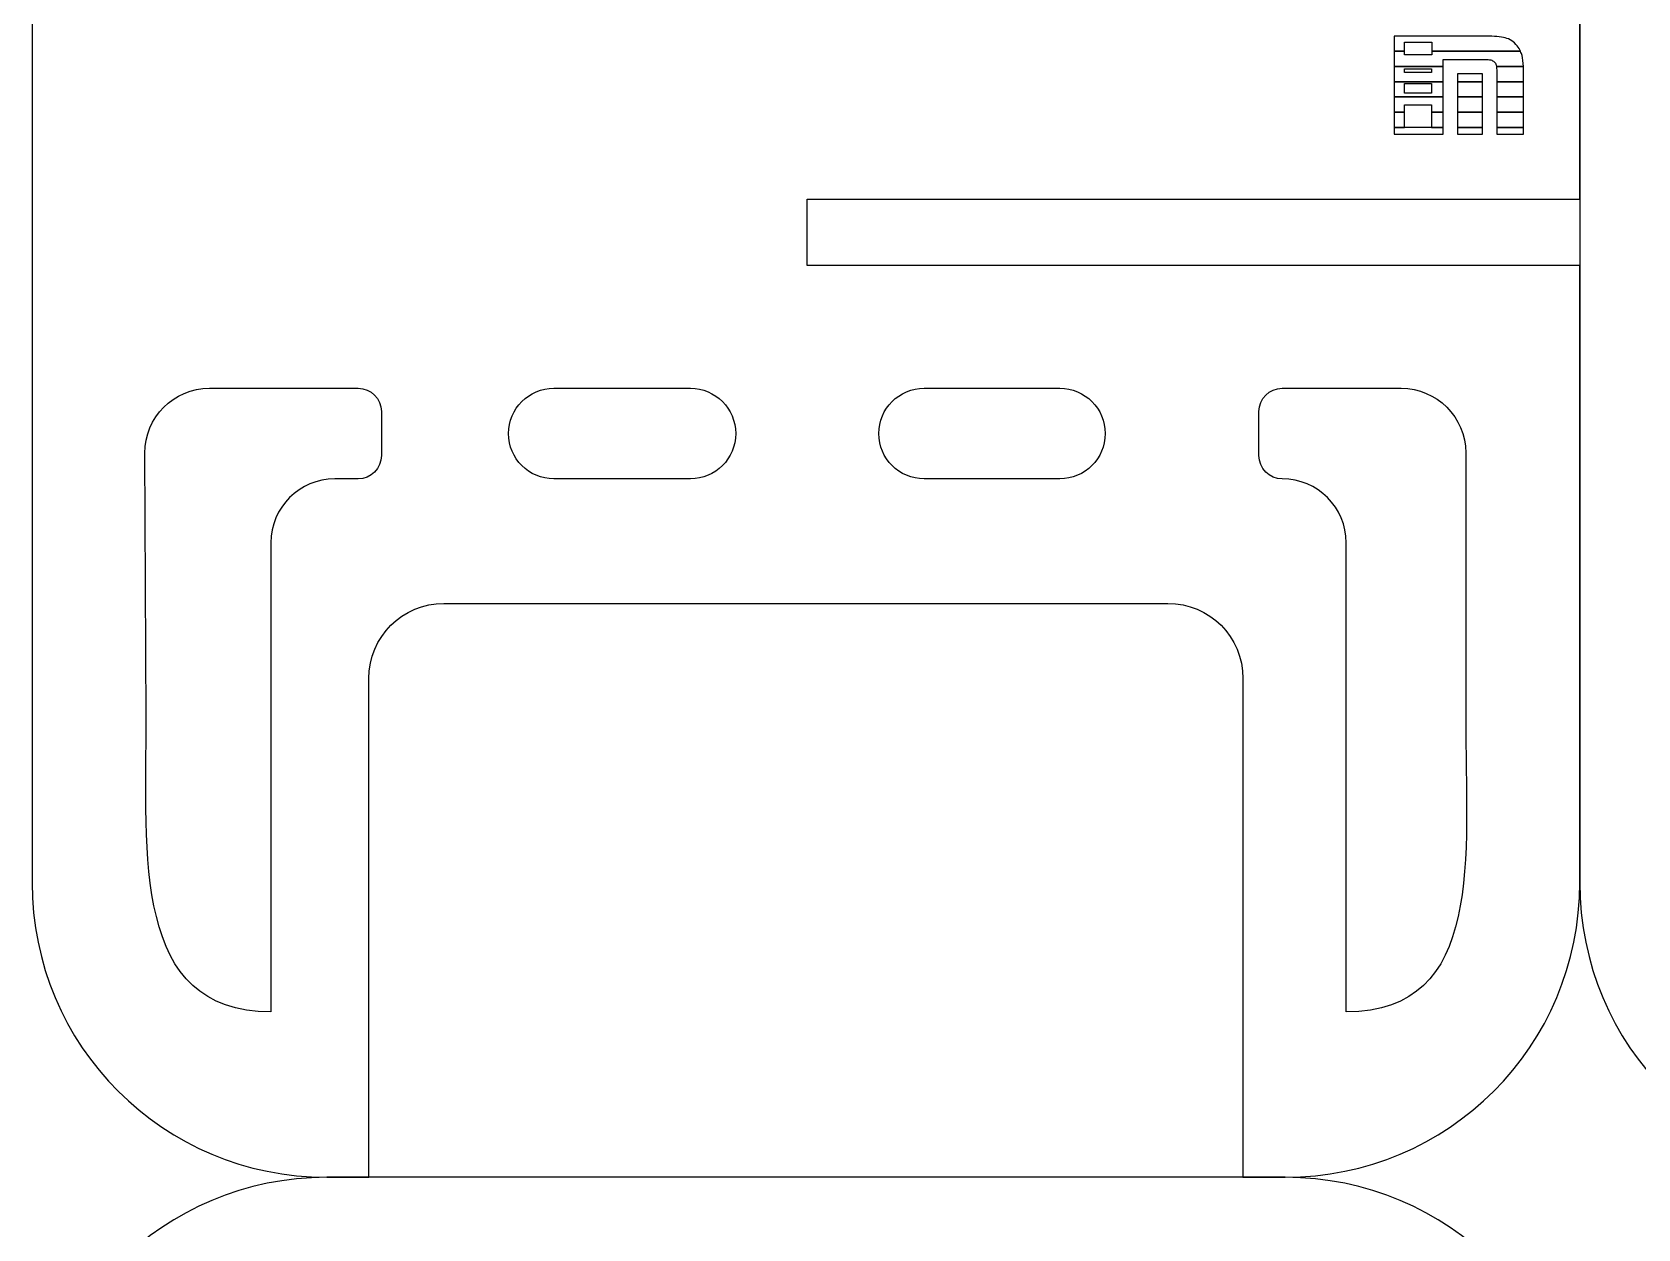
# Model space of a CAD drawing. Extents: x 0 to 3056, y 2 to 1701.
# Drawn here: x 0 to 529, y 834 to 1228 of the extents above; entities that cross this region are included whole.
import ezdxf

# ---------------------------------------------------------------- set-up
doc = ezdxf.new("R2010")
doc.units = 0
doc.layers.add('K0102_Printing_Least_6', color=7, linetype='CONTINUOUS')

msp = doc.modelspace()

# ---------------------------------------------------------------- linework, layer by layer
at = {"layer": 'K0102_Printing_Least_6', "color": 1}
for points in [[(0.1246, 1603.68896), (0.1246, 948.094976)], [(509.507387, 1603.68896), (509.507387, 948.094976)], [(509.507587, 1173.147971), (509.507587, 1603.68896)], [(509.507587, 948.094976), (509.507587, 1151.319971), (255.241594, 1151.319971), (255.241594, 1173.147971), (509.507587, 1173.147971)], [(58.465599, 1110.919972), (107.426597, 1110.919972)], [(171.838596, 1110.919972), (216.780595, 1110.919972)], [(293.717593, 1110.919972), (338.380592, 1110.919972)], [(411.58759, 1110.919972), (450.732589, 1110.919972)], [(115.089597, 1103.257972), (115.089597, 1088.758973)], [(403.92459, 1088.758973), (403.92459, 1103.257972)], [(37.678599, 1002.661975), (37.244599, 1089.592973)], [(471.953588, 1089.698973), (471.953588, 1002.661975)], [(107.426597, 1081.095973), (99.761598, 1081.095973)], [(216.780595, 1081.095973), (171.838596, 1081.095973)], [(338.380592, 1081.095973), (293.717593, 1081.095973)], [(78.700598, 1060.035973), (78.700598, 905.586977)], [(432.648589, 905.586977), (432.648589, 1060.034973)], [(135.683597, 1040.094974), (373.949591, 1040.094974)], [(97.097598, 851.121979), (110.980597, 851.121979), (110.980597, 1015.391975)], [(398.65259, 1015.391975), (398.65259, 851.121979), (412.53559, 851.121979)], [(412.53559, 851.122179), (97.097598, 851.122179)]]:
    msp.add_lwpolyline(points, dxfattribs=at)
at = {"layer": 'K0102_Printing_Least_6', "color": 4}
for points in [[(478.668988, 1226.869069), (448.447989, 1226.869069), (448.447989, 1221.863069), (451.863989, 1221.863069), (451.863989, 1224.887069)], [(490.000188, 1221.863169), (460.788188, 1221.863169), (460.788188, 1220.700169), (451.864189, 1220.700169), (451.864189, 1221.863169), (448.448189, 1221.863169), (448.448189, 1216.85817), (464.573188, 1216.85817), (464.573188, 1219.20617), (478.362188, 1219.20617)], [(451.863989, 1224.887069), (460.787988, 1224.887069), (460.787988, 1221.863069), (489.999988, 1221.863069)], [(482.080188, 1216.85817), (490.942188, 1216.85817)], [(490.942388, 1216.85757), (482.080388, 1216.85757)], [(482.169388, 1215.33057), (482.169388, 1211.85257), (490.967388, 1211.85257), (490.967388, 1215.68557)]]:
    msp.add_lwpolyline(points, dxfattribs=at)
for points in [[(490.000188, 1221.863169)], [(464.573988, 1216.85797), (448.447989, 1216.85797), (448.447989, 1211.85297), (464.573988, 1211.85297)], [(451.796989, 1216.07997), (460.720988, 1216.07997), (460.720988, 1214.92197), (451.796989, 1214.92197)], [(464.573988, 1211.85297), (448.447989, 1211.85297), (448.447989, 1206.84797), (464.573988, 1206.84797)], [(451.796989, 1211.27197), (460.720988, 1211.27197), (460.720988, 1208.07597), (451.796989, 1208.07597)], [(477.451988, 1214.45197), (469.291988, 1214.45197), (469.291988, 1211.85297), (477.451988, 1211.85297)], [(477.451988, 1211.85297), (469.291988, 1211.85297), (469.291988, 1206.84797), (477.451988, 1206.84797)], [(482.168988, 1206.84797), (490.966988, 1206.84797), (490.966988, 1211.85297), (482.168988, 1211.85297)], [(482.169388, 1215.33057)], [(451.797389, 1204.22277), (460.721388, 1204.22277), (460.721388, 1201.84277), (464.573388, 1201.84277), (464.573388, 1206.84777), (448.448389, 1206.84777), (448.448389, 1201.84277), (451.797389, 1201.84277)], [(469.291988, 1201.84297), (477.451988, 1201.84297), (477.451988, 1206.84797), (469.291988, 1206.84797)], [(482.168988, 1201.84297), (490.966988, 1201.84297), (490.966988, 1206.84797), (482.168988, 1206.84797)], [(451.796989, 1201.84297), (448.447989, 1201.84297), (448.447989, 1196.83797), (451.796989, 1196.83797)], [(460.720988, 1196.83697), (464.572988, 1196.83697), (464.572988, 1201.84197), (460.720988, 1201.84197)], [(469.291988, 1196.83697), (477.451988, 1196.83697), (477.451988, 1201.84197), (469.291988, 1201.84197)], [(482.168988, 1196.83697), (490.966988, 1196.83697), (490.966988, 1201.84197), (482.168988, 1201.84197)], [(460.721388, 1196.82137), (451.797389, 1196.82137), (451.797389, 1196.83737), (448.448389, 1196.83737), (448.448389, 1194.60937), (464.573388, 1194.60937), (464.573388, 1196.83737), (460.721388, 1196.83737)], [(469.291988, 1194.60897), (477.451988, 1194.60897), (477.451988, 1196.83697), (469.291988, 1196.83697)], [(482.168988, 1194.60897), (490.966988, 1194.60897), (490.966988, 1196.83697), (482.168988, 1196.83697)]]:
    msp.add_lwpolyline(points, close=True, dxfattribs=at)
at = {"layer": 'K0102_Printing_Least_6', "color": 1}
for points in [[(293.717593, 1110.919972)], [(216.780595, 1081.095973)]]:
    msp.add_lwpolyline(points, close=True, dxfattribs=at)
at = {"layer": 'K0102_Printing_Least_6', "color": 4}
for points in [[(484.983988, 1226.301069), (483.438988, 1226.679069), (481.333988, 1226.869069), (478.668988, 1226.869069)], [(488.933988, 1223.652069), (487.797988, 1225.055069), (486.481988, 1225.938069), (484.983988, 1226.301069)], [(489.999988, 1221.863069), (489.713988, 1222.517069), (489.363988, 1223.118069), (488.933988, 1223.652069)], [(490.494188, 1220.448169), (490.366188, 1220.950169), (490.196188, 1221.417169), (490.000188, 1221.863169)], [(478.362188, 1219.20617), (479.119188, 1219.20617), (479.729188, 1219.14617), (480.194188, 1219.02817)], [(480.194188, 1219.02817), (480.659188, 1218.91017), (481.042188, 1218.70917), (481.342188, 1218.42617)], [(481.342188, 1218.42617), (481.657188, 1218.12617), (481.874188, 1217.75617), (481.992188, 1217.31617)], [(481.992188, 1217.31617), (482.027188, 1217.18517), (482.055188, 1217.02817), (482.080188, 1216.85817)], [(482.080388, 1216.85757), (482.138388, 1216.45557), (482.169388, 1215.95057), (482.169388, 1215.33057)], [(490.942188, 1216.85817), (490.890188, 1218.26917), (490.743188, 1219.47217), (490.494188, 1220.448169)], [(490.967388, 1215.68557), (490.967388, 1216.09457), (490.956388, 1216.47957), (490.942388, 1216.85757)]]:
    msp.add_open_spline(points, degree=3, dxfattribs=at)
at = {"layer": 'K0102_Printing_Least_6', "color": 1}
for points in [[(37.244599, 1089.592973), (37.185599, 1101.353972), (46.703599, 1110.919972), (58.465599, 1110.919972)], [(107.426597, 1110.919972), (111.659597, 1110.919972), (115.089597, 1107.489972), (115.089597, 1103.257972)], [(156.926596, 1096.007973), (156.926596, 1104.243972), (163.602596, 1110.919972), (171.838596, 1110.919972)], [(216.780595, 1110.919972), (225.015594, 1110.919972), (231.692594, 1104.243972), (231.692594, 1096.007973)], [(278.805593, 1096.007973), (278.805593, 1104.243972), (285.481593, 1110.919972), (293.717593, 1110.919972)], [(338.380592, 1110.919972), (346.616591, 1110.919972), (353.292591, 1104.243972), (353.292591, 1096.007973)], [(403.92459, 1103.257972), (403.92459, 1107.489972), (407.35559, 1110.919972), (411.58759, 1110.919972)], [(450.732589, 1110.919972), (462.452588, 1110.919972), (471.953588, 1101.418972), (471.953588, 1089.698973)], [(171.838596, 1081.095973), (163.602596, 1081.095973), (156.926596, 1087.772973), (156.926596, 1096.007973)], [(231.692594, 1096.007973), (231.692594, 1087.772973), (225.015594, 1081.095973), (216.780595, 1081.095973)], [(293.717593, 1081.095973), (285.481593, 1081.095973), (278.805593, 1087.772973), (278.805593, 1096.007973)], [(353.292591, 1096.007973), (353.292591, 1087.772973), (346.616591, 1081.095973), (338.380592, 1081.095973)], [(115.089597, 1088.758973), (115.089597, 1084.526973), (111.659597, 1081.095973), (107.426597, 1081.095973)], [(411.58759, 1081.095973), (407.35559, 1081.095973), (403.92459, 1084.526973), (403.92459, 1088.758973)], [(99.761598, 1081.095973), (88.130598, 1081.095973), (78.700598, 1071.666973), (78.700598, 1060.035973)], [(432.648589, 1060.034973), (432.648589, 1071.666973), (423.218589, 1081.095973), (411.58759, 1081.095973)], [(110.980597, 1015.391975), (110.980597, 1029.074974), (121.996597, 1040.094974), (135.683597, 1040.094974)], [(373.949591, 1040.094974), (387.63659, 1040.094974), (398.65259, 1029.074974), (398.65259, 1015.391975)], [(78.700598, 905.586977), (32.899599, 905.586977), (37.678599, 956.859976), (37.678599, 1002.661975)], [(471.953588, 1002.661975), (471.953588, 956.859976), (478.448588, 905.586977), (432.648589, 905.586977)], [(0.1246, 948.094976), (0.1246, 894.371978), (43.374599, 851.121979), (97.097598, 851.121979)], [(412.53559, 851.121979), (466.257588, 851.121979), (509.507587, 894.371978), (509.507587, 948.094976)], [(509.507387, 948.094976), (509.507387, 894.371978), (552.757386, 851.121979), (606.480385, 851.121979)], [(97.097598, 851.122179), (43.374599, 851.122179), (0.1246, 807.87218), (0.1246, 754.146181)], [(509.507587, 754.146181), (509.507587, 807.87218), (466.257588, 851.122179), (412.53559, 851.122179)], [(606.480385, 851.122179), (552.757386, 851.122179), (509.507387, 807.87218), (509.507387, 754.146181)]]:
    msp.add_open_spline(points, degree=3, dxfattribs=at)

doc.saveas('drawing.dxf')
